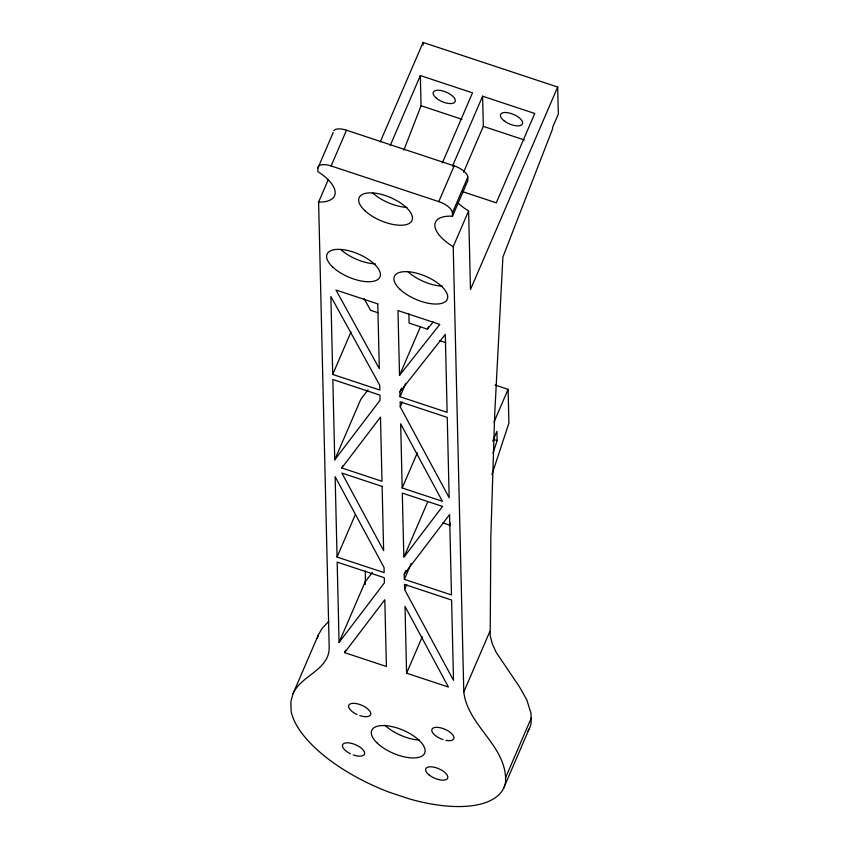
<?xml version="1.0" encoding="UTF-8"?>
<svg xmlns="http://www.w3.org/2000/svg" width="849" height="849" viewBox="0 0 849 849"><rect width="100%" height="100%" fill="white"/><g stroke="black" fill="none" stroke-linecap="round" stroke-linejoin="round"><path stroke-width="1.27" d="M365.367 570.931L365.357 583.815M457.664 202.678A36.921 16.067 23.3 0 0 468.606 210.923L453.217 246.656L463.787 691.967C467.64 726.224 507.67 746.292 505.526 782.354A115.241 50.155 23.3 0 1 409.611 798.973L389.341 792.255A115.241 50.155 23.3 0 1 291.122 711.324L290.867 701.773L292.82 694.217L318.471 634.659L322.132 628.356L328.839 621.351M380.256 141.879L423.078 42.45L557.676 87.044L558.324 114.095L552.55 127.499L552.582 128.899L502.905 257.045L494.712 414.089L490.86 535.952L490.181 635.646L492.388 644.104L496.304 652.563L519.386 686.714L526.794 699.841L530.975 713.266L531.177 722.796A115.241 50.155 23.3 0 1 527.972 731.01M493.004 453.101L497.143 440.557L496.92 431.366L492.738 441.077M491.932 474.559L508.912 423.163L508.105 389.341L495.041 385.022M317.25 638.257L318.471 634.659M403.837 150.188L421.062 105.743L420.351 75.572L472.511 92.849L442.35 162.881M292.82 694.217C300.62 675.242 329.37 670.455 329.189 647.373L318.608 202.062A38.046 16.555 23.3 0 0 317.887 171.625L317.813 168.251L333.201 132.508M317.813 168.251A14.401 6.272 23.3 0 1 331.11 165.948L346.498 130.205L454.183 165.884A14.401 6.272 23.3 0 1 467.799 177.101L467.884 180.487L452.485 216.219A36.921 16.067 23.3 0 0 434.868 225.484A36.921 16.067 23.3 0 0 453.217 246.656M318.608 202.062L328.361 179.426M390.19 145.593L420.351 75.572M332.712 374.43L330.866 296.481L379.715 385.149L379.832 390.041L332.712 374.43L350.977 332.023M452.443 166.224L482.603 96.202L534.764 113.479L496.283 202.815L462.758 191.704M452.485 216.219L452.411 212.834A14.401 6.272 23.3 0 0 438.784 201.616L454.183 165.884M334.739 459.829L380.076 400.24L379.949 395.114L332.84 379.503L334.739 459.829L360.836 399.242L367.988 389.84M463.565 172.241L483.314 126.363L482.603 96.202M341.797 467.969L380.479 417.135L381.997 481.277L341.797 467.969L342.847 465.539M452.411 212.834L467.799 177.101M399.518 375.385L439.782 324.403L397.979 310.554L399.518 375.385L420.382 326.918M399.9 391.835L445.29 334.389L447.136 412.338L400.017 396.727L399.9 391.835L401.471 388.205M408.878 313.992L409.101 323.087L427.461 329.168L428.48 326.791M400.017 396.727L405.758 383.398M400.261 406.926L400.144 401.8L447.253 417.411L449.163 497.726L400.261 406.926L402.352 402.086M337.053 557.04L335.143 476.714L384.045 567.514L384.173 572.651L337.053 557.04L355.317 514.632M557.676 87.044L470.473 289.541L468.606 210.923M402.193 487.973L400.664 423.821L442.382 501.281L402.193 487.973L417.315 452.835M339.08 642.438L384.406 582.849L384.289 577.723L337.17 562.112L339.08 642.438L365.166 581.862L372.329 572.449M344.577 652.637L384.809 599.744L386.401 666.486L344.577 652.637L345.617 650.207M404.357 556.106L427.832 501.579M404.241 574.211L449.567 514.621L451.477 594.947L404.357 579.336L404.241 574.211L405.801 570.57M404.357 579.336L411.139 563.587M404.602 589.535L404.474 584.409L451.594 600.02L453.504 680.346L404.602 589.535L406.692 584.696M449.408 525.627L450.458 523.196M493.959 422.197L508.105 389.341M406.586 673.172L405.005 606.43L448.41 687.032L406.586 673.172L422.24 636.835M463.787 691.967L489.873 631.391M505.717 777.366L531.368 717.808M503.563 788.371L529.214 728.803M427.461 329.168L433.107 322.015M421.062 105.743L462.047 119.316M483.314 126.363L524.3 139.936M331.11 165.948L438.784 201.616M377.89 312.74L370.546 310.309L364.147 298.699M439.75 340.672L445.948 342.72M493.577 439.379L497.143 440.557M442.849 522.867L450.288 525.329M423.078 42.45L423.142 45.029M365.166 581.862L365.229 584.229M350.446 753.763A11.886 5.168 23.3 0 1 345.161 743.024A11.886 5.168 23.3 0 1 363.68 750.665A11.886 5.168 23.3 0 1 353.311 754.952M356.93 714.444A11.886 5.168 23.3 0 1 351.083 703.598A11.886 5.168 23.3 0 1 369.686 710.984A11.886 5.168 23.3 0 1 359.806 715.59M442.998 739.585A11.886 5.168 23.3 0 1 432.746 728.315A11.886 5.168 23.3 0 1 451.286 733.239A11.886 5.168 23.3 0 1 445.874 740.349M333.806 130.64A14.401 6.272 23.3 0 1 346.498 130.205M419.427 740.041A28.813 12.544 23.3 0 1 385.011 725.311M406.979 207.368A28.813 12.544 23.3 0 1 372.531 192.776M442.159 286.145A28.813 12.544 23.3 0 1 407.732 271.5M375.364 263.859A28.813 12.544 23.3 0 1 340.81 249.553M442.541 506.428L403.837 557.315L402.309 493.099L442.541 506.428M377.784 303.868L335.971 290.018L379.323 368.689L377.784 303.868M382.124 486.413L341.882 473.084L383.642 550.63L382.124 486.413M428.968 774.829A11.886 5.168 23.3 0 0 447.487 778.491A11.886 5.168 23.3 0 0 433.722 767.146A11.886 5.168 23.3 0 0 428.968 774.829M503.765 120.547A11.886 5.168 23.3 0 0 522.284 124.198A11.886 5.168 23.3 0 0 508.519 112.853A11.886 5.168 23.3 0 0 503.765 120.547M436.471 98.251A11.886 5.168 23.3 0 0 454.99 101.901A11.886 5.168 23.3 0 0 441.225 90.567A11.886 5.168 23.3 0 0 436.471 98.251M377.327 743.183A28.813 12.544 23.3 0 0 423.364 755.005A28.813 12.544 23.3 0 0 393.915 727.052A28.813 12.544 23.3 0 0 377.327 743.183M400.038 289.371A28.813 12.544 23.3 0 0 446.022 301.045A28.813 12.544 23.3 0 0 416.36 273.102A28.813 12.544 23.3 0 0 400.038 289.371M333.116 267.424A28.813 12.544 23.3 0 0 378.919 278.536A28.813 12.544 23.3 0 0 348.483 250.667A28.813 12.544 23.3 0 0 333.116 267.424M364.837 210.637A28.813 12.544 23.3 0 0 410.799 222.226A28.813 12.544 23.3 0 0 381.01 194.304A28.813 12.544 23.3 0 0 364.837 210.637"/></g></svg>
